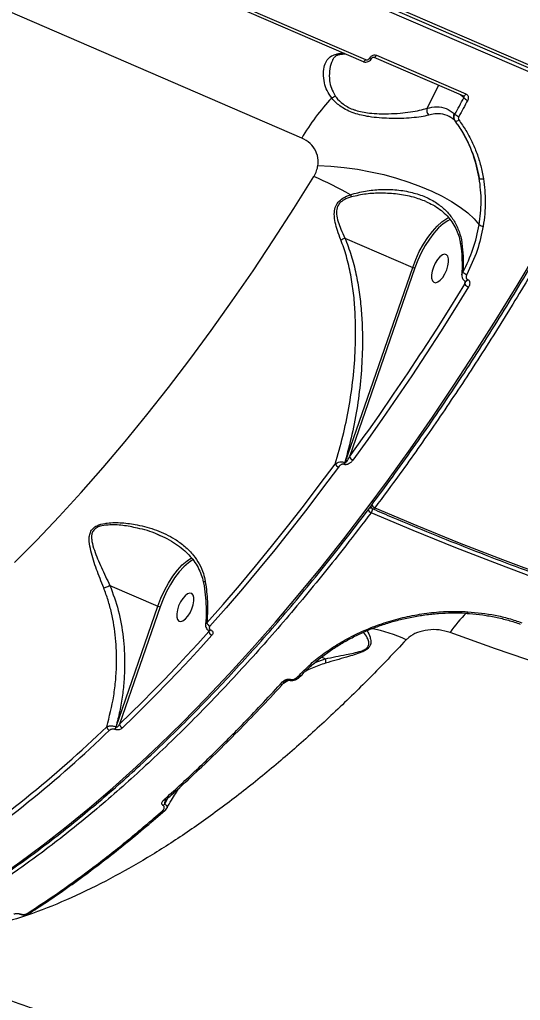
# Model space of a CAD drawing. Header units: millimetres. Extents: x -6523 to 7556, y -5559 to 6101.
# Drawn here: x 2646.3 to 2794, y -2594.1 to -2304.3 of the extents above; entities that cross this region are included whole.
import ezdxf

# ---------------------------------------------------------------- set-up
doc = ezdxf.new("R2010")
doc.units = ezdxf.units.MM
for name, color, linetype in [('DIKOM_ОБЪЕКТ', 7, 'Continuous'), ('DIKOM_РАЗМЕР_ЗОНА', 7, 'Continuous'), ('DIKOM_РАЗМЕР_ОБЪЕКТА', 7, 'Continuous')]:
    doc.layers.add(name, color=color, linetype=linetype)
doc.styles.add('style1', font='arial.ttf', dxfattribs={"width": 0.8})
doc.dimstyles.new('1-50', dxfattribs={"dimtxt": 300, "dimasz": 200, "dimexe": 100, "dimexo": 0, "dimgap": 100, "dimtad": 1, "dimtxsty": 'style1', "dimcen": 200, "dimclrd": 7, "dimclre": 7, "dimclrt": 7, "dimadec": 1, "dimazin": 2, "dimtfac": 1, "dimtmove": 0, "dimatfit": 2, "dimfxl": 0, "dimlwd": 25, "dimlwe": 18, "dimarcsym": 0})

# ---------------------------------------------------------------- blocks, each defined once
blk = doc.blocks.new('*D10')
at = {"layer": 'Defpoints', "color": 0, "transparency": 16777216}
for p in [(-1823.23, 4314.24), (3842.01, -3170.82), (6537.88, -3170.82)]:
    blk.add_point(p, dxfattribs=at)
at = {"layer": 'DIKOM_РАЗМЕР_ОБЪЕКТА', "color": 7, "lineweight": 18, "transparency": 16777216}
for p, q in [((-1823.23, 4314.24), (6637.88, 4314.24)), ((3842.01, -3170.82), (6637.88, -3170.82))]:
    blk.add_line(p, q, dxfattribs=at)
at = {"layer": 'DIKOM_РАЗМЕР_ОБЪЕКТА', "color": 7, "lineweight": 25, "transparency": 16777216}
blk.add_line((6537.88, 3914.24), (6537.88, -2770.82), dxfattribs=at)
at = {"layer": 'DIKOM_РАЗМЕР_ОБЪЕКТА', "color": 7, "transparency": 16777216}
for points in [[(6471.22, 3914.24), (6604.55, 3914.24), (6537.88, 4314.24)], [(6471.22, -2770.82), (6604.55, -2770.82), (6537.88, -3170.82)]]:
    blk.add_solid(points, dxfattribs=at)
at = {"layer": 'DIKOM_РАЗМЕР_ОБЪЕКТА', "color": 7, "transparency": 16777216, "insert": (6304.71, 207.11), "char_height": 300, "attachment_point": 5, "rotation": 90, "style": 'style1'}
blk.add_mtext('7500', dxfattribs=at)
blk = doc.blocks.new('*D11')
at = {"layer": 'Defpoints', "color": 0, "transparency": 16777216}
for p in [(-5022.71, -299.32), (4115.33, -1753.09), (4115.33, -4391.39)]:
    blk.add_point(p, dxfattribs=at)
at = {"layer": 'DIKOM_РАЗМЕР_ОБЪЕКТА', "color": 7, "lineweight": 18, "transparency": 16777216}
for p, q in [((-5022.71, -299.32), (-5022.71, -4491.39)), ((4115.33, -1753.09), (4115.33, -4491.39))]:
    blk.add_line(p, q, dxfattribs=at)
at = {"layer": 'DIKOM_РАЗМЕР_ОБЪЕКТА', "color": 7, "lineweight": 25, "transparency": 16777216}
blk.add_line((-4622.71, -4391.39), (3715.33, -4391.39), dxfattribs=at)
at = {"layer": 'DIKOM_РАЗМЕР_ОБЪЕКТА', "color": 7, "transparency": 16777216}
for points in [[(-4622.71, -4324.73), (-4622.71, -4458.06), (-5022.71, -4391.39)], [(3715.33, -4324.73), (3715.33, -4458.06), (4115.33, -4391.39)]]:
    blk.add_solid(points, dxfattribs=at)
at = {"layer": 'DIKOM_РАЗМЕР_ОБЪЕКТА', "color": 7, "transparency": 16777216, "insert": (-175.12, -4158.22), "char_height": 300, "attachment_point": 5, "style": 'style1'}
blk.add_mtext('9150', dxfattribs=at)
blk = doc.blocks.new('*D12')
at = {"layer": 'Defpoints', "color": 0, "transparency": 16777216}
for p in [(-6522.71, -395.62), (6102.86, -1877.31), (6102.86, -5458.89)]:
    blk.add_point(p, dxfattribs=at)
at = {"layer": 'DIKOM_РАЗМЕР_ЗОНА', "color": 7, "lineweight": 18, "transparency": 16777216}
for p, q in [((-6522.71, -395.62), (-6522.71, -5558.89)), ((6102.86, -1877.31), (6102.86, -5558.89))]:
    blk.add_line(p, q, dxfattribs=at)
at = {"layer": 'DIKOM_РАЗМЕР_ЗОНА', "color": 7, "lineweight": 25, "transparency": 16777216}
blk.add_line((-6122.71, -5458.89), (5702.86, -5458.89), dxfattribs=at)
at = {"layer": 'DIKOM_РАЗМЕР_ЗОНА', "color": 7, "transparency": 16777216}
for points in [[(-6122.71, -5392.23), (-6122.71, -5525.56), (-6522.71, -5458.89)], [(5702.86, -5392.23), (5702.86, -5525.56), (6102.86, -5458.89)]]:
    blk.add_solid(points, dxfattribs=at)
at = {"layer": 'DIKOM_РАЗМЕР_ЗОНА', "color": 7, "transparency": 16777216, "insert": (78.38, -5225.72), "char_height": 300, "attachment_point": 5, "style": 'style1'}
blk.add_mtext('12600', dxfattribs=at)
blk = doc.blocks.new('*D13')
at = {"layer": 'Defpoints', "color": 0, "transparency": 16777216}
for p in [(-2358.18, 6101.03), (4341.71, -4605.15), (7455.88, -4605.15)]:
    blk.add_point(p, dxfattribs=at)
at = {"layer": 'DIKOM_РАЗМЕР_ЗОНА', "color": 7, "lineweight": 18, "transparency": 16777216}
for p, q in [((-2358.18, 6101.03), (7555.88, 6101.03)), ((4341.71, -4605.15), (7555.88, -4605.15))]:
    blk.add_line(p, q, dxfattribs=at)
at = {"layer": 'DIKOM_РАЗМЕР_ЗОНА', "color": 7, "lineweight": 25, "transparency": 16777216}
blk.add_line((7455.88, 5701.03), (7455.88, -4205.15), dxfattribs=at)
at = {"layer": 'DIKOM_РАЗМЕР_ЗОНА', "color": 7, "transparency": 16777216}
for points in [[(7389.22, 5701.03), (7522.55, 5701.03), (7455.88, 6101.03)], [(7389.22, -4205.15), (7522.55, -4205.15), (7455.88, -4605.15)]]:
    blk.add_solid(points, dxfattribs=at)
at = {"layer": 'DIKOM_РАЗМЕР_ЗОНА', "color": 7, "transparency": 16777216, "insert": (7222.71, 375.61), "char_height": 300, "attachment_point": 5, "rotation": 90, "style": 'style1'}
blk.add_mtext('10700', dxfattribs=at)

msp = doc.modelspace()

# ---------------------------------------------------------------- linework, layer by layer
at = {"layer": 'DIKOM_ОБЪЕКТ', "color": 7, "linetype": 'Continuous', "lineweight": 15}
for p, q in [((2822.159, -2330.845), (2422.711, -2157.852)), ((2422.887, -2156.695), (2822.334, -2329.688)), ((2423.621, -2156.087), (2823.069, -2329.08)), ((2729.505, -2339.265), (2440.648, -2214.167)), ((2679.825, -2286.419), (2748.325, -2316.085)), ((2679.11, -2286.989), (2747.611, -2316.655)), ((2750.841, -2315.377), (2777.25, -2326.815)), ((2751.558, -2314.802), (2777.968, -2326.239)), ((2766.497, -2330.447), (2769.991, -2323.671)), ((2777.361, -2327.379), (2776.317, -2326.411)), ((2777.245, -2326.818), (2777.302, -2326.851)), ((2774.527, -2332.056), (2774.728, -2332.243)), ((2774.807, -2334.19), (2774.622, -2334.019)), ((2772.547, -2362.953), (2772.951, -2362.754)), ((2742.262, -2368.807), (2762.274, -2377.474)), ((2742.334, -2435.157), (2762.274, -2377.474)), ((2762.918, -2377.66), (2743.62, -2433.488)), ((2777.672, -2382.45), (2777.806, -2381.549)), ((2777.782, -2381.538), (2777.854, -2381.569)), ((2777.844, -2381.567), (2777.854, -2381.57)), ((2777.854, -2381.569), (2777.878, -2381.578)), ((2778.44, -2381.066), (2778.512, -2381.098)), ((2742.045, -2435.719), (2741.944, -2435.676)), ((2742.234, -2435.114), (2742.334, -2435.157)), ((2687.699, -2456.796), (2687.021, -2456.455)), ((2672.895, -2471.461), (2687.057, -2477.595)), ((2674.78, -2513.263), (2687.057, -2477.595)), ((2687.702, -2477.779), (2675.776, -2512.427)), ((2778.334, -2479.611), (2778.33, -2479.611)), ((2702.109, -2485.098), (2702.155, -2484.788)), ((2702.171, -2484.82), (2702.198, -2484.832)), ((2702.649, -2484.595), (2702.675, -2484.607)), ((2733.5, -2494.195), (2736.474, -2493.157)), ((2736.474, -2493.157), (2735.361, -2492.674)), ((2725.693, -2499.464), (2724.099, -2500.403)), ((2728.043, -2498.706), (2728.372, -2498.406)), ((2674.328, -2514.014), (2674.243, -2513.977)), ((2674.695, -2513.226), (2674.78, -2513.263)), ((2689.911, -2534.379), (2689.03, -2536.049)), ((2689.069, -2538.035), (2689.099, -2538.005)), ((2649.115, -2568.38), (2649.158, -2568.35))]:
    msp.add_line(p, q, dxfattribs=at)
at = {"layer": 'DIKOM_ОБЪЕКТ', "color": 7, "linetype": 'Continuous', "lineweight": 15, "flags": 128}
for points in [[(2750.84, -2315.377), (2750.857, -2315.383), (2750.943, -2315.393), (2751.04, -2315.368), (2751.145, -2315.309), (2751.253, -2315.22), (2751.36, -2315.102), (2751.463, -2314.961), (2751.558, -2314.802)], [(2747.611, -2316.655), (2747.626, -2316.661), (2747.713, -2316.671), (2747.809, -2316.646), (2747.914, -2316.588), (2748.021, -2316.5), (2748.128, -2316.383), (2748.231, -2316.243), (2748.325, -2316.085)], [(2777.25, -2326.815), (2777.266, -2326.821), (2777.353, -2326.83), (2777.45, -2326.805), (2777.555, -2326.747), (2777.663, -2326.657), (2777.77, -2326.54), (2777.873, -2326.398), (2777.968, -2326.239)], [(2774.728, -2332.243), (2775.059, -2331.636), (2775.389, -2331.029), (2775.718, -2330.422), (2776.048, -2329.814), (2776.377, -2329.206), (2776.705, -2328.598), (2777.033, -2327.989), (2777.361, -2327.379)], [(2778.505, -2328.082), (2778.176, -2328.693), (2777.847, -2329.303), (2777.518, -2329.913), (2777.188, -2330.523), (2776.858, -2331.132), (2776.528, -2331.74), (2776.197, -2332.349), (2775.866, -2332.957)], [(2734.303, -2347.347), (2738.13, -2347.559), (2742.023, -2347.943), (2745.943, -2348.496), (2749.853, -2349.212), (2753.712, -2350.085), (2757.484, -2351.105), (2761.131, -2352.262), (2764.616, -2353.546), (2767.906, -2354.943), (2770.968, -2356.44), (2773.772, -2358.021), (2776.29, -2359.672), (2778.497, -2361.376), (2780.372, -2363.116), (2781.896, -2364.874)], [(2644.756, -2464.676), (2651.323, -2458.037), (2657.874, -2451.138), (2664.403, -2443.986), (2670.905, -2436.587), (2677.373, -2428.949), (2683.801, -2421.077), (2690.183, -2412.98), (2696.513, -2404.665), (2702.786, -2396.14), (2708.995, -2387.412), (2715.135, -2378.49), (2721.2, -2369.383), (2727.184, -2360.098), (2733.082, -2350.644)], [(2762.274, -2377.474), (2763.17, -2375.126), (2764.224, -2372.837), (2765.412, -2370.66), (2766.706, -2368.646), (2768.076, -2366.841), (2769.489, -2365.289), (2770.914, -2364.026), (2772.315, -2363.08), (2772.547, -2362.953)], [(2773.362, -2363.344), (2772.654, -2363.7), (2771.295, -2364.618), (2769.914, -2365.844), (2768.544, -2367.349), (2767.215, -2369.099), (2765.961, -2371.052), (2764.809, -2373.164), (2763.786, -2375.383), (2762.918, -2377.66)], [(2639.551, -2557.937), (2646.343, -2553.19), (2653.163, -2548.146), (2660.008, -2542.808), (2666.871, -2537.18), (2673.746, -2531.267), (2680.628, -2525.074), (2687.511, -2518.607), (2694.388, -2511.871), (2701.255, -2504.871), (2708.105, -2497.614), (2714.933, -2490.105), (2721.733, -2482.352), (2728.499, -2474.359), (2735.225, -2466.135), (2741.906, -2457.686), (2748.536, -2449.018), (2755.11, -2440.141), (2761.622, -2431.06), (2768.067, -2421.784), (2774.438, -2412.32), (2780.731, -2402.677), (2786.941, -2392.862), (2793.062, -2382.884), (2799.09, -2372.752)], [(2768.028, -2378.571), (2767.837, -2379.704), (2767.85, -2380.683), (2768.066, -2381.43), (2768.468, -2381.882), (2769.023, -2382.004), (2769.687, -2381.786), (2770.404, -2381.245), (2771.118, -2380.426), (2771.771, -2379.394), (2772.308, -2378.234), (2772.689, -2377.039), (2772.88, -2375.905), (2772.866, -2374.926), (2772.65, -2374.18), (2772.248, -2373.728), (2771.693, -2373.606), (2771.03, -2373.824), (2770.312, -2374.364), (2769.598, -2375.184), (2768.946, -2376.216), (2768.408, -2377.376), (2768.028, -2378.571)], [(2777.783, -2381.538), (2777.832, -2381.552), (2777.971, -2381.532), (2778.128, -2381.439), (2778.288, -2381.279), (2778.44, -2381.066)], [(2777.878, -2381.578), (2777.904, -2381.583), (2778.044, -2381.563), (2778.2, -2381.47), (2778.36, -2381.311), (2778.512, -2381.098)], [(2778.756, -2383.257), (2774.617, -2389.931), (2770.438, -2396.53), (2766.221, -2403.051), (2761.968, -2409.494), (2757.679, -2415.854), (2753.358, -2422.129), (2749.005, -2428.318), (2744.622, -2434.418)], [(2764.418, -2403.342), (2765.168, -2402.197), (2769.374, -2395.691), (2773.543, -2389.107), (2777.672, -2382.45)], [(2749.285, -2425.58), (2752.335, -2421.229), (2756.646, -2414.969), (2760.924, -2408.624), (2764.418, -2403.342)], [(2743.62, -2433.488), (2747.992, -2427.403), (2749.285, -2425.58)], [(2701.52, -2482.539), (2706.32, -2477.072), (2711.104, -2471.486), (2715.869, -2465.782), (2720.614, -2459.964), (2725.337, -2454.033), (2730.035, -2447.992), (2734.707, -2441.843), (2739.351, -2435.59)], [(2740.333, -2436.483), (2735.679, -2442.75), (2730.997, -2448.912), (2726.288, -2454.967), (2721.555, -2460.911), (2716.799, -2466.742), (2712.023, -2472.458), (2707.229, -2478.057), (2702.418, -2483.535)], [(2750.534, -2448.854), (2750.57, -2448.866), (2750.662, -2448.866), (2750.764, -2448.83), (2750.872, -2448.76), (2750.983, -2448.658), (2751.091, -2448.528)], [(2751.091, -2448.528), (2763.444, -2453.756), (2775.996, -2458.856), (2788.74, -2463.825), (2801.667, -2468.66), (2814.768, -2473.357), (2828.036, -2477.913), (2841.461, -2482.326), (2855.035, -2486.592), (2868.748, -2490.708), (2882.593, -2494.673), (2896.558, -2498.483), (2910.637, -2502.136), (2924.819, -2505.629), (2939.094, -2508.961), (2953.455, -2512.128), (2967.89, -2515.13), (2982.392, -2517.963), (2996.949, -2520.627), (3011.554, -2523.119), (3020.242, -2524.516)], [(3020.026, -2526.199), (3011.254, -2524.789), (2996.605, -2522.289), (2982.004, -2519.618), (2967.459, -2516.776), (2952.98, -2513.765), (2938.576, -2510.588), (2924.257, -2507.247), (2910.033, -2503.743), (2895.912, -2500.079), (2881.904, -2496.257), (2868.018, -2492.281), (2854.263, -2488.152), (2840.648, -2483.872), (2827.182, -2479.447), (2813.875, -2474.877), (2800.734, -2470.166), (2787.768, -2465.316), (2774.986, -2460.332), (2762.396, -2455.217), (2750.006, -2449.973)], [(2687.057, -2477.595), (2687.953, -2475.247), (2689.007, -2472.958), (2690.195, -2470.781), (2691.49, -2468.766), (2692.859, -2466.962), (2694.273, -2465.41), (2695.697, -2464.146), (2696.99, -2463.263)], [(2697.443, -2463.818), (2697.439, -2463.821), (2696.079, -2464.738), (2694.698, -2465.963), (2693.328, -2467.469), (2692, -2469.218), (2690.745, -2471.172), (2689.593, -2473.283), (2688.571, -2475.503), (2687.702, -2477.779)], [(2692.811, -2478.692), (2692.62, -2479.825), (2692.634, -2480.804), (2692.85, -2481.55), (2693.252, -2482.003), (2693.807, -2482.125), (2694.47, -2481.906), (2695.188, -2481.366), (2695.902, -2480.547), (2696.554, -2479.515), (2697.092, -2478.354), (2697.472, -2477.159), (2697.663, -2476.026), (2697.65, -2475.047), (2697.434, -2474.3), (2697.032, -2473.848), (2696.476, -2473.726), (2695.813, -2473.944), (2695.095, -2474.485), (2694.382, -2475.304), (2693.729, -2476.336), (2693.191, -2477.496), (2692.811, -2478.692)], [(2778.498, -2479.228), (2778.466, -2479.367), (2778.432, -2479.478), (2778.397, -2479.557), (2778.361, -2479.602), (2778.334, -2479.611)], [(2675.776, -2512.427), (2679.079, -2509.221), (2682.38, -2505.955), (2685.678, -2502.627), (2688.973, -2499.239), (2692.264, -2495.792), (2695.552, -2492.285), (2698.833, -2488.72), (2702.109, -2485.098)], [(2703.012, -2486.151), (2699.728, -2489.781), (2696.439, -2493.355), (2693.144, -2496.869), (2689.845, -2500.325), (2686.542, -2503.721), (2683.236, -2507.057), (2679.927, -2510.331), (2676.616, -2513.545)], [(2972.178, -2539.611), (2957.365, -2536.708), (2942.615, -2533.648), (2927.934, -2530.432), (2913.331, -2527.062), (2898.813, -2523.541), (2884.39, -2519.869), (2870.068, -2516.05), (2855.855, -2512.085), (2841.76, -2507.976), (2827.79, -2503.726), (2813.953, -2499.337), (2800.256, -2494.811), (2786.707, -2490.151), (2773.313, -2485.359)], [(2726.054, -2499.204), (2725.935, -2499.364), (2725.821, -2499.455), (2725.72, -2499.47), (2725.719, -2499.47)], [(2728.043, -2498.706), (2728.187, -2498.789), (2728.322, -2498.838), (2728.442, -2498.853), (2728.542, -2498.83), (2728.58, -2498.809)], [(2729.04, -2498.39), (2729.073, -2498.348), (2729.073, -2498.347)], [(2646.451, -2568.511), (2646.353, -2568.582), (2646.268, -2568.598), (2646.253, -2568.594)]]:
    msp.add_lwpolyline(points, dxfattribs=at)
at = {"layer": 'DIKOM_ОБЪЕКТ', "color": 7, "linetype": 'Continuous', "lineweight": 15}
for centre, radius, start, end in [((2741.811, -2324.434), 10.162, 88.27406, 101.26605), ((2740.451, -2313.057), 1.542, 246.09046, 280.29456), ((2750.059, -2314.944), 0.767, 234.98123, 279.17509), ((2737.255, -2324.68), 2.951, 291.83861, 315.15401), ((2787.094, -2373.053), 66.769, 136.88578, 149.59985), ((2780.056, -2324.274), 4.112, 229.04173, 247.82993), ((2768.725, -2331.004), 2.297, 165.95187, 220.93337), ((2776.153, -2332.961), 1.86, 150.89081, 214.64581), ((2777.318, -2329.381), 3.859, 227.85619, 247.89582), ((2775.153, -2333.244), 1.008, 249.92664, 317.46591), ((2683.635, -2464.016), 123.686, 60.84329, 66.43565), ((2782.654, -2349.969), 1.403, 239.05132, 290.91856), ((2754.768, -2352.018), 11.581, 200.12297, 203.63701), ((2783.046, -2363.463), 1.821, 230.81338, 271.78803), ((2763.218, -2375.41), 2.27, 245.42738, 262.41884), ((2778.994, -2377.195), 2.522, 221.86551, 251.94146), ((2779.72, -2380.833), 2.609, 218.28575, 248.30205), ((2745.318, -2432.662), 1.889, 205.94971, 248.36259), ((2741.065, -2434.691), 1.935, 207.6592, 247.77127), ((2740.174, -2434.407), 2.177, 324.36756, 341.07291), ((2740.284, -2434.457), 2.167, 324.35383, 341.14482), ((2749.962, -2449.805), 1.231, 79.99656, 117.50363), ((2750.569, -2448.033), 0.626, 173.66009, 195.13732), ((2750.93, -2447.936), 1, 195.10672, 246.6405), ((2751.762, -2446.844), 1.813, 203.90815, 248.27926), ((2750.673, -2448.3), 1.801, 203.57791, 248.25607), ((2748.481, -2448.794), 1.928, 322.28117, 0.12346), ((2687.986, -2475.566), 2.231, 245.40484, 262.69878), ((2811.319, -2511.955), 46.388, 135.66212, 145.01576), ((2703.029, -2482.082), 1.577, 196.8442, 247.2074), ((2703.591, -2484.741), 1.524, 193.56565, 247.67753), ((2702.242, -2484.354), 0.472, 261.62297, 329.27692), ((2702.273, -2484.371), 0.466, 260.41165, 329.60344), ((2741.632, -2527.259), 43.9, 64.76142, 78.90269), ((2724.199, -2499.466), 0.572, 236.30336, 309.76416), ((2728.693, -2497.917), 0.586, 236.65941, 306.24258), ((2677.162, -2512.26), 1.396, 186.86966, 246.97956), ((2421.278, -2253.06), 361.268, 303.85894, 313.9376), ((2421.531, -2253.52), 362.106, 303.85956, 313.93713), ((2673.35, -2512.972), 1.418, 189.5687, 246.5074), ((2672.842, -2512.623), 1.949, 315.96953, 341.97474), ((2672.929, -2512.661), 1.946, 315.95179, 341.99247), ((2689.15, -2534.266), 0.608, 239.15215, 309.3033), ((2688.7, -2537.527), 0.627, 240.12162, 305.97134), ((2687.725, -2535.244), 1.533, 305.00004, 328.33361), ((2648.767, -2567.793), 0.683, 243.23596, 300.67946)]:
    msp.add_arc(centre, radius, start, end, dxfattribs=at)
for points, knots in [([(2877.828, -1833.975), (2877.847, -1833.993), (2880.513, -1836.47), (2885.263, -1842.479), (2892, -1852.018), (2897.99, -1862.791), (2903.306, -1874.614), (2907.928, -1887.496), (2911.852, -1901.375), (2915.062, -1916.187), (2917.541, -1931.865), (2919.273, -1948.367), (2920.243, -1965.682), (2920.463, -1983.766), (2919.938, -2002.554), (2918.675, -2021.959), (2916.674, -2041.892), (2913.939, -2062.294), (2910.457, -2083.14), (2906.249, -2104.388), (2901.336, -2125.968), (2895.74, -2147.779), (2889.487, -2169.719), (2882.591, -2191.721), (2875.05, -2213.749), (2866.89, -2235.766), (2858.14, -2257.704), (2848.844, -2279.461), (2839.044, -2300.935), (2829.243, -2321.071), (2819.525, -2339.901), (2809.967, -2357.474), (2800.091, -2374.713), (2789.941, -2391.543), (2779.61, -2407.815), (2769.124, -2423.487), (2759.624, -2437.017), (2753.562, -2445.196), (2751.091, -2448.528)], [0, 0, 0, 0, 0.0002169, 0.0300512, 0.0598378, 0.0895308, 0.1192237, 0.1490104, 0.1788447, 0.2086791, 0.2384656, 0.2681586, 0.2978513, 0.3276374, 0.3574714, 0.3873053, 0.4170915, 0.4467843, 0.476477, 0.5062637, 0.5360977, 0.565932, 0.5957182, 0.6254114, 0.655104, 0.6848907, 0.7147246, 0.7445589, 0.7743451, 0.8040381, 0.829572, 0.8552417, 0.8809418, 0.9066416, 0.9323112, 0.9574958, 0.9826808, 1, 1, 1, 1]), ([(2738.353, -2327.419), (2737.866, -2326.707), (2736.873, -2325.257), (2736.101, -2322.765), (2735.804, -2320.17), (2736.135, -2317.861), (2736.982, -2316.116), (2738.153, -2314.958), (2739.297, -2314.622), (2739.826, -2314.467)], [0, 0, 0, 0, 0.12609634, 0.25672517, 0.42433606, 0.59686401, 0.73530034, 0.8775687, 1, 1, 1, 1]), ([(2738.65, -2316.145), (2738.652, -2316.142), (2738.775, -2315.812), (2739.149, -2315.387), (2739.721, -2314.913), (2740.253, -2314.657), (2740.667, -2314.599), (2740.757, -2314.587)], [0, 0, 0, 0, 0.003686, 0.3183911, 0.6478665, 0.9236087, 1, 1, 1, 1]), ([(2740.735, -2314.573), (2741, -2314.526), (2741.613, -2314.418), (2742.162, -2314.426), (2742.474, -2314.431)], [0, 0, 0, 0, 0.4317219, 1, 1, 1, 1]), ([(2749.619, -2315.572), (2749.677, -2315.478), (2749.823, -2315.242), (2750.168, -2314.939), (2750.626, -2314.729), (2751.117, -2314.664), (2751.411, -2314.756), (2751.558, -2314.802)], [0, 0, 0, 0, 0.1419004, 0.3567532, 0.5713746, 0.7857735, 1, 1, 1, 1]), ([(2750.186, -2315.702), (2750.199, -2315.675), (2750.237, -2315.603), (2750.342, -2315.496), (2750.479, -2315.406), (2750.621, -2315.358), (2750.745, -2315.35), (2750.814, -2315.364), (2750.836, -2315.376), (2750.84, -2315.378)], [0, 0, 0, 0, 0.0994323, 0.2664089, 0.4282252, 0.59368, 0.7683708, 0.9627547, 1, 1, 1, 1]), ([(2738.696, -2316.2), (2738.549, -2316.454), (2738.021, -2317.368), (2737.632, -2319.444), (2737.642, -2322.036), (2738.136, -2324.572), (2738.94, -2326.025), (2739.348, -2326.761)], [0, 0, 0, 0, 0.0987563, 0.3550351, 0.6180384, 0.8063484, 1, 1, 1, 1]), ([(2747.619, -2316.638), (2747.674, -2316.667), (2747.926, -2316.804), (2748.471, -2316.838), (2749.165, -2316.683), (2749.792, -2316.291), (2750.046, -2315.887), (2750.168, -2315.693)], [0, 0, 0, 0, 0.0627953, 0.2918941, 0.5280755, 0.7742813, 1, 1, 1, 1]), ([(2748.325, -2316.085), (2748.423, -2316.115), (2748.619, -2316.177), (2748.947, -2316.134), (2749.252, -2315.994), (2749.483, -2315.792), (2749.58, -2315.635), (2749.619, -2315.572)], [0, 0, 0, 0, 0.2141719, 0.4286254, 0.6432774, 0.85814, 1, 1, 1, 1]), ([(2739.348, -2326.761), (2739.448, -2326.901), (2740.085, -2327.797), (2741.318, -2329.048), (2743.275, -2330.236), (2744.528, -2330.765), (2745.894, -2331.216), (2747.379, -2331.584), (2749.746, -2331.935), (2752.382, -2332.109), (2755.447, -2332.107), (2758.582, -2331.935), (2761.649, -2331.582), (2764.372, -2331.103), (2765.789, -2330.666), (2766.497, -2330.447)], [0, 0, 0, 0, 0.0201023, 0.1287272, 0.1863579, 0.2439918, 0.2548511, 0.3176635, 0.3805807, 0.4675424, 0.5546213, 0.6653698, 0.7761626, 0.8880897, 1, 1, 1, 1]), ([(2777.361, -2327.379), (2777.384, -2327.33), (2777.431, -2327.231), (2777.432, -2327.074), (2777.39, -2326.94), (2777.328, -2326.879), (2777.3, -2326.852)], [0, 0, 0, 0, 0.2658909, 0.5315311, 0.7967106, 1, 1, 1, 1]), ([(2777.968, -2326.239), (2778.055, -2326.285), (2778.277, -2326.4), (2778.541, -2326.707), (2778.697, -2327.139), (2778.7, -2327.623), (2778.57, -2327.929), (2778.505, -2328.082)], [0, 0, 0, 0, 0.1406244, 0.3551417, 0.5699154, 0.7848326, 1, 1, 1, 1]), ([(2766.99, -2332.51), (2766.27, -2332.679), (2764.832, -2333.019), (2762.028, -2333.331), (2758.852, -2333.505), (2755.587, -2333.501), (2752.384, -2333.336), (2749.612, -2333.021), (2747.115, -2332.548), (2744.932, -2331.94), (2742.889, -2331.098), (2740.641, -2329.79), (2739.211, -2328.473), (2738.468, -2327.56), (2738.353, -2327.419)], [0, 0, 0, 0, 0.1101026, 0.2202166, 0.3292881, 0.4383078, 0.5249588, 0.6115164, 0.6753448, 0.7390925, 0.8039934, 0.8688875, 0.9797281, 1, 1, 1, 1]), ([(2548.365, -2591.354), (2548.782, -2591.366), (2550.989, -2591.428), (2555.084, -2591.248), (2560.648, -2590.801), (2566.312, -2590.035), (2572.061, -2588.98), (2577.893, -2587.63), (2583.803, -2585.986), (2589.786, -2584.05), (2595.838, -2581.824), (2601.954, -2579.308), (2608.129, -2576.506), (2614.359, -2573.42), (2620.639, -2570.051), (2626.963, -2566.403), (2633.328, -2562.477), (2639.729, -2558.279), (2646.16, -2553.81), (2652.617, -2549.074), (2659.095, -2544.075), (2665.589, -2538.817), (2672.095, -2533.302), (2678.607, -2527.537), (2685.121, -2521.525), (2691.632, -2515.271), (2698.135, -2508.779), (2704.625, -2502.054), (2711.097, -2495.102), (2717.547, -2487.927), (2723.97, -2480.536), (2730.36, -2472.932), (2736.714, -2465.124), (2743.026, -2457.115), (2749.292, -2448.912), (2755.507, -2440.522), (2761.666, -2431.951), (2767.766, -2423.205), (2773.8, -2414.29), (2779.765, -2405.214), (2785.656, -2395.983), (2791.47, -2386.604), (2797.201, -2377.084), (2802.844, -2367.431), (2808.397, -2357.651), (2813.854, -2347.751), (2818.622, -2338.856), (2821.543, -2333.238), (2822.712, -2330.99)], [0, 0, 0, 0, 0.0051793, 0.02739, 0.0496129, 0.0718476, 0.094093, 0.1163478, 0.1386107, 0.1608805, 0.1831557, 0.2054353, 0.2277184, 0.2500037, 0.2722902, 0.294578, 0.3168663, 0.3391542, 0.3614419, 0.3837289, 0.4060148, 0.4283, 0.4505842, 0.4728673, 0.4951492, 0.5174302, 0.5397103, 0.561989, 0.5842668, 0.6065436, 0.6288197, 0.6510948, 0.6733689, 0.6956427, 0.7179155, 0.7401876, 0.7624589, 0.7847299, 0.8070003, 0.8292702, 0.8515396, 0.8738085, 0.8960771, 0.9183452, 0.9406133, 0.9628808, 0.9851483, 1, 1, 1, 1]), ([(2766.497, -2330.447), (2767.477, -2330.256), (2769.497, -2329.862), (2772.241, -2330.359), (2773.758, -2331.485), (2774.527, -2332.056)], [0, 0, 0, 0, 0.3175125, 0.6539147, 1, 1, 1, 1]), ([(2774.622, -2334.019), (2773.913, -2333.485), (2772.474, -2332.402), (2770.092, -2332.02), (2768.208, -2332.196), (2767.261, -2332.44), (2766.99, -2332.51)], [0, 0, 0, 0, 0.3362376, 0.6822424, 0.9087906, 1, 1, 1, 1]), ([(2774.807, -2334.19), (2774.778, -2334.147), (2774.634, -2333.941), (2774.479, -2333.501), (2774.471, -2332.856), (2774.642, -2332.447), (2774.728, -2332.243)], [0, 0, 0, 0, 0.0806598, 0.3870822, 0.6935652, 1, 1, 1, 1]), ([(2774.622, -2334.019), (2775.458, -2335.229), (2777.139, -2337.662), (2779.187, -2341.785), (2780.888, -2346.274), (2781.583, -2349.533), (2781.933, -2351.172)], [0, 0, 0, 0, 0.2373825, 0.4771522, 0.7370093, 1, 1, 1, 1]), ([(2781.933, -2351.172), (2781.408, -2348.754), (2780.614, -2345.09), (2778.658, -2340.52), (2776.915, -2337.217), (2775.503, -2335.19), (2774.807, -2334.19)], [0, 0, 0, 0, 0.3951692, 0.5986778, 0.8021865, 1, 1, 1, 1]), ([(2775.866, -2332.957), (2775.822, -2333.058), (2775.734, -2333.261), (2775.735, -2333.582), (2775.811, -2333.8), (2775.881, -2333.904), (2775.896, -2333.925)], [0, 0, 0, 0, 0.3066146, 0.6133172, 0.9194364, 1, 1, 1, 1]), ([(2775.896, -2333.925), (2776.605, -2334.946), (2778.023, -2336.988), (2779.777, -2340.295), (2781.249, -2343.783), (2782.419, -2347.446), (2782.91, -2350.002), (2783.155, -2351.28)], [0, 0, 0, 0, 0.1976753, 0.3953893, 0.5930916, 0.7965383, 1, 1, 1, 1]), ([(2734.303, -2347.347), (2734.345, -2346.819), (2734.462, -2345.34), (2733.774, -2343.016), (2732.1, -2340.693), (2730.376, -2339.744), (2729.505, -2339.265)], [0, 0, 0, 0, 0.15296616, 0.42838705, 0.7114424, 1, 1, 1, 1]), ([(2733.082, -2350.644), (2733.111, -2350.596), (2733.434, -2350.063), (2733.965, -2348.977), (2734.189, -2347.897), (2734.303, -2347.347)], [0, 0, 0, 0, 0.046825, 0.5142758, 1, 1, 1, 1]), ([(2781.896, -2364.874), (2782.182, -2362.594), (2782.76, -2357.98), (2782.211, -2353.459), (2781.933, -2351.172)], [0, 0, 0, 0, 0.494151, 1, 1, 1, 1]), ([(2783.155, -2351.28), (2783.432, -2353.562), (2783.993, -2358.182), (2783.402, -2362.898), (2783.103, -2365.283)], [0, 0, 0, 0, 0.4941707, 1, 1, 1, 1]), ([(2741.069, -2369.349), (2740.714, -2368.428), (2740.059, -2366.724), (2739.346, -2364.208), (2739.04, -2361.928), (2739.274, -2359.85), (2740.201, -2358.183), (2741.789, -2356.858), (2743.127, -2356.315), (2743.895, -2356.002)], [0, 0, 0, 0, 0.1839929, 0.3401707, 0.4956654, 0.6241947, 0.737472, 0.849224, 1, 1, 1, 1]), ([(2743.895, -2356.002), (2745.354, -2355.595), (2748.274, -2354.78), (2752.91, -2354.407), (2757.584, -2354.494), (2762.038, -2355.231), (2766.026, -2356.556), (2769.318, -2358.327), (2772.014, -2360.527), (2774.14, -2363.043), (2775.733, -2365.999), (2776.52, -2368.529), (2776.752, -2370.031), (2776.804, -2370.368)], [0, 0, 0, 0, 0.1039365, 0.2080565, 0.3213707, 0.4346172, 0.5351347, 0.6355722, 0.7202654, 0.8049003, 0.8901527, 0.9753358, 1, 1, 1, 1]), ([(2766.192, -2358.031), (2764.968, -2357.567), (2762.312, -2356.559), (2757.849, -2355.762), (2753.168, -2355.513), (2748.543, -2355.685), (2745.62, -2356.336), (2744.159, -2356.661)], [0, 0, 0, 0, 0.18283441, 0.39683515, 0.61096377, 0.80566372, 1, 1, 1, 1]), ([(2744.159, -2356.661), (2743.418, -2356.903), (2742.147, -2357.318), (2740.719, -2358.387), (2740.148, -2359.315), (2739.785, -2360.391), (2739.72, -2361.903), (2740.193, -2364.007), (2741.085, -2366.353), (2741.846, -2367.939), (2742.262, -2368.807)], [0, 0, 0, 0, 0.1504076, 0.2579106, 0.3420829, 0.3655585, 0.4905028, 0.6488102, 0.8079243, 1, 1, 1, 1]), ([(2766.192, -2358.038), (2766.884, -2358.353), (2768.328, -2359.009), (2770.278, -2360.302), (2772.052, -2361.831), (2773.544, -2363.546), (2774.744, -2365.419), (2775.639, -2367.43), (2776.209, -2369.234), (2776.36, -2370.405), (2776.415, -2370.825)], [0, 0, 0, 0, 0.1316391, 0.2747959, 0.4141035, 0.550315, 0.6809735, 0.8076979, 0.9309605, 1, 1, 1, 1]), ([(2777.116, -2378.878), (2778.193, -2376.64), (2780.374, -2372.108), (2781.384, -2367.306), (2781.896, -2364.874)], [0, 0, 0, 0, 0.493761, 1, 1, 1, 1]), ([(2783.103, -2365.283), (2782.594, -2367.706), (2781.563, -2372.614), (2779.339, -2377.247), (2778.213, -2379.593)], [0, 0, 0, 0, 0.4937648, 1, 1, 1, 1]), ([(2739.351, -2435.59), (2740.152, -2432.856), (2741.756, -2427.388), (2743.504, -2418.922), (2744.762, -2410.299), (2745.492, -2400.831), (2745.466, -2392.412), (2744.857, -2385.126), (2744.025, -2379.605), (2742.845, -2374.29), (2741.638, -2370.932), (2741.069, -2369.349)], [0, 0, 0, 0, 0.1269766, 0.2539552, 0.3836731, 0.5133773, 0.6746753, 0.7565639, 0.8384298, 0.9238234, 1, 1, 1, 1]), ([(2741.069, -2369.349), (2741.106, -2369.335), (2741.308, -2369.259), (2741.726, -2369.084), (2742.066, -2368.906), (2742.254, -2368.807)], [0, 0, 0, 0, 0.0925776, 0.4977772, 1, 1, 1, 1]), ([(2742.254, -2368.807), (2742.912, -2370.506), (2744.237, -2373.925), (2745.569, -2379.312), (2746.535, -2384.779), (2747.139, -2390.321), (2747.44, -2395.93), (2747.454, -2402.511), (2747.037, -2410.014), (2746.002, -2418.443), (2744.466, -2426.848), (2742.978, -2432.358), (2742.234, -2435.114)], [0, 0, 0, 0, 0.0822833, 0.1655656, 0.2475154, 0.3294918, 0.4129249, 0.4963681, 0.6209053, 0.7454529, 0.8727282, 1, 1, 1, 1]), ([(2742.262, -2368.807), (2742.261, -2368.807), (2742.259, -2368.806), (2742.256, -2368.806), (2742.255, -2368.807), (2742.254, -2368.807)], [0, 0, 0, 0, 0.4158475, 0.7564721, 1, 1, 1, 1]), ([(2776.471, -2370.815), (2776.461, -2370.798), (2776.415, -2370.713), (2776.534, -2370.563), (2776.701, -2370.43), (2776.79, -2370.377), (2776.804, -2370.368)], [0, 0, 0, 0, 0.1294864, 0.6366385, 0.9436057, 1, 1, 1, 1]), ([(2776.804, -2370.368), (2776.94, -2371.625), (2777.25, -2374.504), (2777.165, -2377.302), (2777.116, -2378.878)], [0, 0, 0, 0, 0.4365596, 1, 1, 1, 1]), ([(2776.421, -2370.808), (2776.473, -2371.144), (2776.702, -2372.645), (2776.84, -2375.275), (2776.888, -2377.913), (2776.766, -2379.361), (2776.736, -2379.709)], [0, 0, 0, 0, 0.1108861, 0.4945212, 0.8787723, 1, 1, 1, 1]), ([(2776.779, -2379.734), (2776.794, -2379.588), (2776.825, -2379.293), (2777.019, -2379.017), (2777.116, -2378.878)], [0, 0, 0, 0, 0.4946227, 1, 1, 1, 1]), ([(2776.764, -2379.737), (2776.77, -2379.976), (2776.781, -2380.427), (2777.083, -2381.013), (2777.439, -2381.394), (2777.714, -2381.484), (2777.795, -2381.51)], [0, 0, 0, 0, 0.3242496, 0.6131499, 0.886219, 1, 1, 1, 1]), ([(2777.672, -2382.45), (2777.717, -2382.315), (2777.788, -2382.099), (2777.817, -2381.871), (2777.828, -2381.786)], [0, 0, 0, 0, 0.6242424, 1, 1, 1, 1]), ([(2777.833, -2381.556), (2777.83, -2381.552), (2777.822, -2381.541), (2777.847, -2381.627), (2777.855, -2381.72), (2777.837, -2381.785), (2777.836, -2381.787)], [0, 0, 0, 0, 0.1949749, 0.5756603, 0.9848683, 1, 1, 1, 1]), ([(2778.213, -2379.593), (2778.149, -2379.74), (2778.022, -2380.031), (2778.004, -2380.45), (2778.104, -2380.772), (2778.26, -2380.971), (2778.389, -2381.039), (2778.44, -2381.066)], [0, 0, 0, 0, 0.2718751, 0.5387899, 0.7375733, 0.8965792, 1, 1, 1, 1]), ([(2778.512, -2381.098), (2778.619, -2381.16), (2778.834, -2381.285), (2779.045, -2381.633), (2779.138, -2382.122), (2779.048, -2382.704), (2778.848, -2383.083), (2778.756, -2383.257)], [0, 0, 0, 0, 0.1522431, 0.3040171, 0.5079865, 0.7731944, 1, 1, 1, 1]), ([(2742.334, -2435.157), (2742.349, -2435.161), (2742.383, -2435.17), (2742.455, -2435.152), (2742.61, -2435.062), (2743.083, -2434.546), (2743.379, -2433.962), (2743.62, -2433.488)], [0, 0, 0, 0, 0.0233135, 0.0519938, 0.1042774, 0.2734189, 1, 1, 1, 1]), ([(2739.351, -2435.59), (2739.549, -2435.453), (2739.938, -2435.184), (2740.676, -2434.975), (2741.317, -2434.931), (2741.826, -2434.979), (2742.095, -2435.068), (2742.234, -2435.114)], [0, 0, 0, 0, 0.2736408, 0.5372419, 0.7207857, 0.8565192, 1, 1, 1, 1]), ([(2741.944, -2435.676), (2741.874, -2435.654), (2741.733, -2435.611), (2741.456, -2435.641), (2741.098, -2435.774), (2740.684, -2436.06), (2740.454, -2436.337), (2740.333, -2436.483)], [0, 0, 0, 0, 0.1189775, 0.2374393, 0.4123118, 0.6910301, 1, 1, 1, 1]), ([(2744.622, -2434.418), (2744.428, -2434.652), (2744.057, -2435.1), (2743.386, -2435.559), (2742.809, -2435.77), (2742.372, -2435.817), (2742.154, -2435.752), (2742.045, -2435.719)], [0, 0, 0, 0, 0.3089597, 0.5923763, 0.7697813, 0.8845354, 1, 1, 1, 1]), ([(2750.006, -2449.973), (2747.518, -2453.24), (2740.815, -2462.041), (2729.739, -2475.724), (2716.782, -2490.767), (2703.591, -2505.045), (2690.209, -2518.488), (2676.677, -2531.025), (2663.293, -2542.381), (2650.1, -2552.543), (2637.135, -2561.528), (2624.187, -2569.482), (2611.302, -2576.33), (2598.528, -2582.026), (2586.149, -2586.432), (2574.185, -2589.601), (2562.706, -2591.439), (2554.409, -2592.206), (2550.09, -2591.963), (2549.332, -2591.92)], [0, 0, 0, 0, 0.0369366, 0.0995097, 0.162131, 0.2247044, 0.2890949, 0.3535379, 0.4179286, 0.4805017, 0.5431232, 0.6056961, 0.6700866, 0.73453, 0.7989206, 0.8614936, 0.9241148, 0.986688, 1, 1, 1, 1]), ([(2750.534, -2448.854), (2752.502, -2449.699), (2758.21, -2452.15), (2767.789, -2456.127), (2779.318, -2460.747), (2791.006, -2465.255), (2802.845, -2469.651), (2814.828, -2473.932), (2826.949, -2478.095), (2839.201, -2482.139), (2851.578, -2486.06), (2864.072, -2489.858), (2876.678, -2493.53), (2889.387, -2497.074), (2902.194, -2500.487), (2915.092, -2503.77), (2928.072, -2506.918), (2941.129, -2509.931), (2954.255, -2512.807), (2967.442, -2515.545), (2980.685, -2518.143), (2993.976, -2520.598), (3007.142, -2522.892), (3015.891, -2524.292), (3020.184, -2524.979)], [0, 0, 0, 0, 0.0244921, 0.071031, 0.1175695, 0.1641071, 0.2106442, 0.2571802, 0.303716, 0.3502518, 0.3967859, 0.4433205, 0.489854, 0.536388, 0.5829209, 0.6294539, 0.6759861, 0.7225183, 0.7690504, 0.8155814, 0.862113, 0.9086448, 0.9551758, 1, 1, 1, 1]), ([(2671.06, -2472.199), (2670.338, -2470.355), (2668.873, -2466.617), (2667.395, -2462.094), (2666.781, -2458.937), (2666.765, -2457.097), (2667.057, -2455.759), (2667.836, -2454.589), (2669.313, -2453.616), (2670.849, -2453.21), (2673.312, -2452.855), (2676.521, -2452.862), (2681.432, -2453.534), (2686.754, -2455.019), (2691.475, -2457.262), (2695.094, -2459.878), (2697.525, -2462.359), (2699.343, -2465.087), (2700.477, -2467.658), (2700.86, -2469.442), (2701.02, -2470.189)], [0, 0, 0, 0, 0.0952084, 0.1929562, 0.2447991, 0.2710689, 0.2981706, 0.3242899, 0.350387, 0.3910744, 0.4019426, 0.4719648, 0.5438108, 0.6393954, 0.7378515, 0.7988531, 0.8613652, 0.9113768, 0.9628371, 1, 1, 1, 1]), ([(2687.021, -2456.455), (2686.944, -2456.417), (2685.092, -2455.477), (2681.57, -2454.616), (2676.722, -2453.634), (2673.555, -2453.496), (2671.128, -2453.705), (2669.662, -2453.994), (2668.261, -2454.84), (2667.616, -2455.877), (2667.442, -2457.025), (2667.512, -2457.882), (2667.728, -2459.223), (2668.518, -2461.85), (2670.309, -2466.143), (2672.033, -2469.688), (2672.895, -2471.461)], [0, 0, 0, 0, 0.0066238, 0.1607459, 0.2720733, 0.3829783, 0.3995552, 0.4601919, 0.4977137, 0.5350871, 0.5709116, 0.6069659, 0.6146228, 0.6947855, 0.8473375, 1, 1, 1, 1]), ([(2687.051, -2456.412), (2687.956, -2456.801), (2689.78, -2457.585), (2692.278, -2459.077), (2694.45, -2460.708), (2696.251, -2462.407), (2697.735, -2464.192), (2698.967, -2466.137), (2699.881, -2468.236), (2700.384, -2469.766), (2700.49, -2470.611), (2700.503, -2470.707)], [0, 0, 0, 0, 0.1407316, 0.2836873, 0.4201876, 0.537434, 0.648783, 0.7661718, 0.8791083, 0.9862089, 1, 1, 1, 1]), ([(2671.06, -2472.199), (2671.121, -2472.182), (2671.319, -2472.128), (2671.737, -2471.988), (2672.321, -2471.754), (2672.702, -2471.559), (2672.892, -2471.461)], [0, 0, 0, 0, 0.10746953, 0.34945729, 0.67475423, 1, 1, 1, 1]), ([(2672.895, -2471.461), (2672.895, -2471.461), (2672.894, -2471.461), (2672.893, -2471.461), (2672.892, -2471.461), (2672.892, -2471.461)], [0, 0, 0, 0, 0.4313927, 0.7810684, 1, 1, 1, 1]), ([(2672.892, -2471.461), (2673.789, -2473.899), (2675.608, -2478.837), (2676.954, -2486.683), (2677.341, -2493.551), (2677.131, -2499.273), (2676.645, -2503.953), (2675.867, -2508.625), (2675.086, -2511.692), (2674.695, -2513.226)], [0, 0, 0, 0, 0.1852061, 0.3752223, 0.5580256, 0.6672725, 0.7765253, 0.8882589, 1, 1, 1, 1]), ([(2701.02, -2470.189), (2701.001, -2470.199), (2700.847, -2470.278), (2700.625, -2470.436), (2700.486, -2470.607), (2700.532, -2470.684), (2700.542, -2470.701)], [0, 0, 0, 0, 0.0562378, 0.453344, 0.8808298, 1, 1, 1, 1]), ([(2700.522, -2470.702), (2700.523, -2470.708), (2700.774, -2471.898), (2701.054, -2474.265), (2701.315, -2477.781), (2701.333, -2480.764), (2701.172, -2482.528), (2701.114, -2483.17)], [0, 0, 0, 0, 0.0014172, 0.2791417, 0.5586186, 0.8394507, 1, 1, 1, 1]), ([(2701.02, -2470.189), (2701.077, -2470.545), (2701.429, -2472.78), (2701.819, -2476.966), (2701.621, -2480.657), (2701.52, -2482.539)], [0, 0, 0, 0, 0.0849923, 0.5334759, 1, 1, 1, 1]), ([(2671.952, -2513.208), (2672.729, -2510.197), (2673.904, -2505.645), (2674.65, -2499.372), (2674.967, -2493.665), (2674.721, -2486.991), (2673.706, -2480.718), (2672.401, -2475.79), (2671.507, -2473.396), (2671.06, -2472.199)], [0, 0, 0, 0, 0.2227143, 0.3367318, 0.4507471, 0.6310038, 0.813279, 0.9066466, 1, 1, 1, 1]), ([(2728.372, -2498.406), (2729.594, -2497.148), (2731.946, -2494.728), (2736.102, -2491.447), (2740.53, -2488.518), (2745.34, -2485.908), (2750.474, -2483.668), (2755.86, -2481.829), (2761.425, -2480.423), (2767.103, -2479.51), (2772.827, -2479.046), (2776.61, -2479.168), (2778.498, -2479.228)], [0, 0, 0, 0, 0.1070836, 0.2059734, 0.3051848, 0.4040765, 0.5033372, 0.6029166, 0.7021777, 0.801346, 0.900835, 1, 1, 1, 1]), ([(2729.12, -2498.391), (2729.284, -2498.202), (2730.164, -2497.189), (2732.013, -2495.432), (2734.664, -2493.143), (2737.561, -2490.981), (2740.653, -2488.96), (2743.915, -2487.104), (2747.318, -2485.431), (2750.831, -2483.954), (2754.447, -2482.684), (2758.165, -2481.619), (2761.99, -2480.761), (2765.904, -2480.121), (2769.877, -2479.703), (2773.868, -2479.548), (2776.695, -2479.547), (2778.164, -2479.671), (2778.323, -2479.684)], [0, 0, 0, 0, 0.0159806, 0.0858932, 0.1561685, 0.2265977, 0.2968779, 0.3667817, 0.4361214, 0.5047656, 0.572602, 0.6408037, 0.709824, 0.7795686, 0.8498817, 0.9205815, 0.9914564, 1, 1, 1, 1]), ([(2778.328, -2479.709), (2778.576, -2479.719), (2780.137, -2479.783), (2782.969, -2480.14), (2786.791, -2480.798), (2790.506, -2481.699), (2792.869, -2482.494), (2794.04, -2482.889)], [0, 0, 0, 0, 0.0450783, 0.2837015, 0.523431, 0.7637711, 1, 1, 1, 1]), ([(2778.498, -2479.228), (2781.227, -2479.496), (2785.362, -2479.901), (2790.652, -2481.176), (2793.216, -2482.043), (2794.498, -2482.476)], [0, 0, 0, 0, 0.4927679, 0.7463779, 1, 1, 1, 1]), ([(2701.173, -2483.185), (2701.159, -2483.294), (2701.117, -2483.621), (2701.33, -2484.137), (2701.707, -2484.589), (2702.041, -2484.739), (2702.182, -2484.803)], [0, 0, 0, 0, 0.1609629, 0.48282, 0.7807822, 1, 1, 1, 1]), ([(2701.178, -2483.176), (2701.181, -2483.094), (2701.187, -2482.866), (2701.389, -2482.667), (2701.52, -2482.539)], [0, 0, 0, 0, 0.3563713, 1, 1, 1, 1]), ([(2702.109, -2485.098), (2702.151, -2485.018), (2702.196, -2484.928), (2702.208, -2484.834), (2702.209, -2484.825)], [0, 0, 0, 0, 0.9011215, 1, 1, 1, 1]), ([(2702.195, -2484.833), (2702.207, -2484.838), (2702.25, -2484.855), (2702.263, -2484.873), (2702.258, -2484.865), (2702.257, -2484.863)], [0, 0, 0, 0, 0.2441049, 0.7976212, 1, 1, 1, 1]), ([(2702.418, -2483.535), (2702.356, -2483.622), (2702.231, -2483.795), (2702.201, -2484.081), (2702.298, -2484.341), (2702.473, -2484.51), (2702.608, -2484.576), (2702.649, -2484.595)], [0, 0, 0, 0, 0.2336439, 0.4673095, 0.6955235, 0.9086724, 1, 1, 1, 1]), ([(2702.675, -2484.607), (2702.736, -2484.636), (2702.932, -2484.732), (2703.188, -2484.977), (2703.332, -2485.354), (2703.288, -2485.773), (2703.104, -2486.025), (2703.012, -2486.151)], [0, 0, 0, 0, 0.0931622, 0.3039344, 0.5302033, 0.7651909, 1, 1, 1, 1]), ([(2736.482, -2493.165), (2736.485, -2493.164), (2738.503, -2492.693), (2741.284, -2492.166), (2744.832, -2491.468), (2746.738, -2490.98), (2748.169, -2490.409), (2748.973, -2489.779), (2749.377, -2488.99), (2749.314, -2487.998), (2748.803, -2486.641), (2748.153, -2485.805), (2747.752, -2485.289)], [0, 0, 0, 0, 0.0003578, 0.3029811, 0.4078649, 0.5121689, 0.5784625, 0.6241131, 0.6697627, 0.7454993, 0.8430521, 1, 1, 1, 1]), ([(2748.783, -2484.856), (2749.12, -2485.459), (2749.652, -2486.41), (2749.953, -2487.941), (2749.841, -2489.025), (2749.323, -2489.894), (2748.456, -2490.621), (2746.986, -2491.337), (2745.012, -2491.992), (2741.413, -2493.011), (2738.61, -2493.825), (2736.547, -2494.425)], [0, 0, 0, 0, 0.16671092, 0.26268833, 0.34043749, 0.38952795, 0.43886464, 0.50762584, 0.6085852, 0.71194816, 1, 1, 1, 1]), ([(2773.313, -2485.359), (2772.258, -2485.057), (2770.173, -2484.462), (2766.758, -2484.506), (2763.597, -2485.272), (2761.475, -2486.446), (2760.595, -2487.311), (2760.351, -2487.55)], [0, 0, 0, 0, 0.2385139, 0.4713323, 0.6968014, 0.9159909, 1, 1, 1, 1]), ([(2760.351, -2487.55), (2756.772, -2491.33), (2749.609, -2498.893), (2738.814, -2509.397), (2728.016, -2519.256), (2717.09, -2528.503), (2706.063, -2537.095), (2694.958, -2544.978), (2683.957, -2552.014), (2672.773, -2558.366), (2661.459, -2563.884), (2650.587, -2568.373), (2643.733, -2570.438), (2640.579, -2571.388)], [0, 0, 0, 0, 0.0877228, 0.1755515, 0.2633798, 0.3511032, 0.442424, 0.5338636, 0.6253025, 0.7166229, 0.8159146, 0.9152827, 1, 1, 1, 1]), ([(2736.547, -2494.425), (2735.205, -2494.868), (2733.224, -2495.521), (2731.327, -2496.447), (2730.715, -2496.746)], [0, 0, 0, 0, 0.6774431, 1, 1, 1, 1]), ([(2736.474, -2493.157), (2736.475, -2493.157), (2736.478, -2493.159), (2736.481, -2493.162), (2736.482, -2493.164), (2736.482, -2493.165)], [0, 0, 0, 0, 0.3987976, 0.776513, 1, 1, 1, 1]), ([(2736.482, -2493.165), (2736.518, -2493.414), (2736.585, -2493.872), (2736.574, -2494.251), (2736.551, -2494.401), (2736.547, -2494.425)], [0, 0, 0, 0, 0.49948621, 0.9205065, 1, 1, 1, 1]), ([(2688.838, -2534.788), (2689.214, -2534.451), (2691.096, -2532.768), (2695.992, -2528.298), (2703.527, -2521.123), (2713.339, -2511.304), (2720.108, -2504.008), (2723.881, -2499.942)], [0, 0, 0, 0, 0.0321576, 0.160792, 0.4182852, 0.6757751, 1, 1, 1, 1]), ([(2689.521, -2534.722), (2690.04, -2534.266), (2692.736, -2531.895), (2697.608, -2527.368), (2704.123, -2521.141), (2710.613, -2514.677), (2717.081, -2507.972), (2721.728, -2503.04), (2724.214, -2500.276), (2724.554, -2499.897)], [0, 0, 0, 0, 0.0443292, 0.2304303, 0.4160769, 0.6010555, 0.7856153, 0.9706051, 1, 1, 1, 1]), ([(2723.881, -2499.942), (2723.922, -2499.899), (2724.12, -2499.693), (2724.538, -2499.404), (2725.116, -2499.194), (2725.629, -2499.126), (2725.912, -2499.178), (2726.054, -2499.204)], [0, 0, 0, 0, 0.084382, 0.4026644, 0.6518509, 0.8255051, 1, 1, 1, 1]), ([(2724.571, -2499.916), (2724.609, -2499.871), (2724.715, -2499.749), (2724.988, -2499.584), (2725.282, -2499.481), (2725.485, -2499.451), (2725.61, -2499.45), (2725.69, -2499.462), (2725.736, -2499.474), (2725.759, -2499.484), (2725.763, -2499.486), (2725.765, -2499.487)], [0, 0, 0, 0, 0.1748881, 0.4749204, 0.6595369, 0.7674184, 0.8360162, 0.8838711, 0.9274257, 0.9751528, 1, 1, 1, 1]), ([(2725.719, -2499.468), (2725.722, -2499.47), (2725.95, -2499.565), (2726.489, -2499.584), (2727.28, -2499.481), (2728.012, -2499.208), (2728.396, -2498.918), (2728.565, -2498.79)], [0, 0, 0, 0, 0.0031029, 0.2474447, 0.5029763, 0.780465, 1, 1, 1, 1]), ([(2726.054, -2499.204), (2726.201, -2499.231), (2726.495, -2499.285), (2727.034, -2499.212), (2727.576, -2499.025), (2727.895, -2498.807), (2728.043, -2498.706)], [0, 0, 0, 0, 0.2097603, 0.4182088, 0.7298917, 1, 1, 1, 1]), ([(2728.458, -2498.898), (2728.576, -2498.814), (2728.792, -2498.661), (2728.947, -2498.46), (2729.017, -2498.369)], [0, 0, 0, 0, 0.546159, 1, 1, 1, 1]), ([(2674.78, -2513.263), (2674.803, -2513.27), (2674.848, -2513.283), (2674.959, -2513.27), (2675.113, -2513.198), (2675.312, -2513.042), (2675.534, -2512.801), (2675.686, -2512.582), (2675.765, -2512.446), (2675.776, -2512.427)], [0, 0, 0, 0, 0.05529313, 0.10990919, 0.24377044, 0.41757719, 0.65182796, 0.95187804, 1, 1, 1, 1]), ([(2671.952, -2513.208), (2671.976, -2513.196), (2672.137, -2513.115), (2672.497, -2513.008), (2673.069, -2512.95), (2673.639, -2512.972), (2674.2, -2513.059), (2674.529, -2513.17), (2674.695, -2513.226)], [0, 0, 0, 0, 0.0391537, 0.2683508, 0.4664086, 0.6436127, 0.819907, 1, 1, 1, 1]), ([(2674.243, -2513.977), (2674.16, -2513.949), (2673.993, -2513.892), (2673.7, -2513.883), (2673.398, -2513.93), (2673.09, -2514.045), (2672.892, -2514.174), (2672.799, -2514.26), (2672.785, -2514.273)], [0, 0, 0, 0, 0.1674271, 0.3344863, 0.5091925, 0.7130043, 0.9577232, 1, 1, 1, 1]), ([(2676.616, -2513.545), (2676.596, -2513.563), (2676.451, -2513.698), (2676.137, -2513.905), (2675.644, -2514.086), (2675.169, -2514.158), (2674.714, -2514.145), (2674.457, -2514.058), (2674.328, -2514.014)], [0, 0, 0, 0, 0.0391994, 0.2871892, 0.4951807, 0.670952, 0.8352089, 1, 1, 1, 1]), ([(2689.652, -2537.266), (2690.108, -2536.468), (2691.304, -2534.376), (2692.654, -2532.37), (2693.489, -2531.13)], [0, 0, 0, 0, 0.3817337, 1, 1, 1, 1]), ([(2688.605, -2536.501), (2688.566, -2536.476), (2688.441, -2536.395), (2688.28, -2536.196), (2688.201, -2535.877), (2688.304, -2535.368), (2688.626, -2535.018), (2688.838, -2534.788)], [0, 0, 0, 0, 0.0555382, 0.1783846, 0.3495524, 0.5728985, 1, 1, 1, 1]), ([(2689.282, -2535.048), (2689.256, -2535.091), (2689.152, -2535.265), (2689.048, -2535.54), (2688.979, -2535.817), (2688.98, -2535.982), (2689.02, -2536.036), (2689.03, -2536.049)], [0, 0, 0, 0, 0.1350903, 0.53995, 0.8042497, 0.948945, 1, 1, 1, 1]), ([(2689.274, -2535.043), (2689.275, -2535.04), (2689.287, -2535.013), (2689.369, -2534.884), (2689.493, -2534.781), (2689.53, -2534.75)], [0, 0, 0, 0, 0.0784247, 0.7188394, 1, 1, 1, 1]), ([(2648.46, -2568.403), (2651.741, -2566.245), (2658.305, -2561.929), (2668.266, -2554.618), (2678.295, -2546.749), (2685.024, -2540.964), (2688.388, -2538.071)], [0, 0, 0, 0, 0.2490996, 0.4981981, 0.7490992, 1, 1, 1, 1]), ([(2649.124, -2568.308), (2649.828, -2567.864), (2652.664, -2566.077), (2657.669, -2562.666), (2664.134, -2558.077), (2670.629, -2553.204), (2677.144, -2548.065), (2683.293, -2543.007), (2687.272, -2539.542), (2689.072, -2537.976)], [0, 0, 0, 0, 0.0536047, 0.2159057, 0.3783201, 0.5408109, 0.7033399, 0.8658624, 1, 1, 1, 1]), ([(2688.388, -2538.071), (2688.591, -2537.857), (2688.891, -2537.539), (2688.984, -2537.072), (2688.911, -2536.782), (2688.758, -2536.598), (2688.64, -2536.523), (2688.605, -2536.501)], [0, 0, 0, 0, 0.4385652, 0.6487015, 0.8192718, 0.9451846, 1, 1, 1, 1]), ([(2689.03, -2536.049), (2689.091, -2536.085), (2689.288, -2536.2), (2689.575, -2536.44), (2689.777, -2536.774), (2689.828, -2537.076), (2689.698, -2537.223), (2689.657, -2537.269)], [0, 0, 0, 0, 0.0920429, 0.2983487, 0.5602726, 0.8602683, 1, 1, 1, 1]), ([(2689.061, -2538.026), (2689.131, -2537.968), (2689.38, -2537.766), (2689.547, -2537.499), (2689.666, -2537.307)], [0, 0, 0, 0, 0.2847665, 1, 1, 1, 1]), ([(2644.505, -2568.609), (2644.544, -2568.586), (2644.689, -2568.503), (2645.014, -2568.403), (2645.489, -2568.355), (2645.99, -2568.384), (2646.297, -2568.468), (2646.451, -2568.511)], [0, 0, 0, 0, 0.0918512, 0.3355995, 0.5630793, 0.7814936, 1, 1, 1, 1]), ([(2646.253, -2568.59), (2646.275, -2568.599), (2646.547, -2568.707), (2647.157, -2568.803), (2648.023, -2568.785), (2648.693, -2568.642), (2649.006, -2568.424), (2649.099, -2568.359)], [0, 0, 0, 0, 0.0229773, 0.2951301, 0.5738368, 0.8739788, 1, 1, 1, 1]), ([(2646.451, -2568.511), (2646.608, -2568.554), (2646.922, -2568.64), (2647.437, -2568.669), (2647.929, -2568.62), (2648.268, -2568.515), (2648.419, -2568.427), (2648.46, -2568.403)], [0, 0, 0, 0, 0.21686006, 0.43350428, 0.66197809, 0.90810222, 1, 1, 1, 1]), ([(2618.342, -2585.026), (2622.473, -2586.545), (2632.386, -2590.19), (2648.22, -2595.772), (2665.803, -2601.797), (2683.476, -2607.645), (2701.23, -2613.325), (2719.063, -2618.835), (2736.972, -2624.177), (2754.952, -2629.35), (2773.002, -2634.355), (2791.118, -2639.192), (2809.296, -2643.862), (2827.534, -2648.364), (2845.827, -2652.7), (2864.174, -2656.867), (2882.57, -2660.868), (2901.013, -2664.7), (2919.499, -2668.367), (2938.026, -2671.86), (2955.253, -2674.964), (2966.32, -2676.826), (2971.185, -2677.644)], [0, 0, 0, 0, 0.0371357, 0.0890967, 0.1409468, 0.192692, 0.2443376, 0.2958894, 0.3473532, 0.3987341, 0.4500385, 0.5012721, 0.5524407, 0.6035492, 0.6546049, 0.7056116, 0.7565756, 0.8075032, 0.8583988, 0.9092684, 0.9601175, 1, 1, 1, 1])]:
    msp.add_open_spline(points, degree=3, knots=knots, dxfattribs=at)

# ---------------------------------------------------------------- dimensions: what is measured, and where the dimension line sits
at = {"layer": 'DIKOM_РАЗМЕР_ЗОНА'}
dim = msp.add_linear_dim(base=(7455.882, -4605.145), p1=(-2358.182, 6101.03), p2=(4341.706, -4605.145), angle=90, text='10700', dimstyle='1-50', override={"dimasz": 400, "dimgap": 80}, dxfattribs=at)
dim.commit()
dim.dimension.update_dxf_attribs({"geometry": '*D13', "text_midpoint": (7455.882, 375.606), "dimtype": 160})
dim = msp.add_linear_dim(base=(6102.859, -5458.894), p1=(-6522.706, -395.616), p2=(6102.859, -1877.311), text='12600', dimstyle='1-50', override={"dimasz": 400, "dimgap": 80}, dxfattribs=at)
dim.commit()
dim.dimension.update_dxf_attribs({"geometry": '*D12', "text_midpoint": (78.382, -5458.894), "dimtype": 160})
at = {"layer": 'DIKOM_РАЗМЕР_ОБЪЕКТА'}
dim = msp.add_linear_dim(base=(6537.882, -3170.823), p1=(-1823.231, 4314.242), p2=(3842.008, -3170.823), angle=90, text='7500', dimstyle='1-50', override={"dimasz": 400, "dimgap": 80}, dxfattribs=at)
dim.commit()
dim.dimension.update_dxf_attribs({"geometry": '*D10', "text_midpoint": (6537.882, 207.106), "dimtype": 160})
dim = msp.add_linear_dim(base=(4115.332, -4391.394), p1=(-5022.706, -299.317), p2=(4115.332, -1753.089), text='9150', dimstyle='1-50', override={"dimasz": 400, "dimgap": 80}, dxfattribs=at)
dim.commit()
dim.dimension.update_dxf_attribs({"geometry": '*D11', "text_midpoint": (-175.118, -4391.394), "dimtype": 160})

doc.saveas('drawing.dxf')
